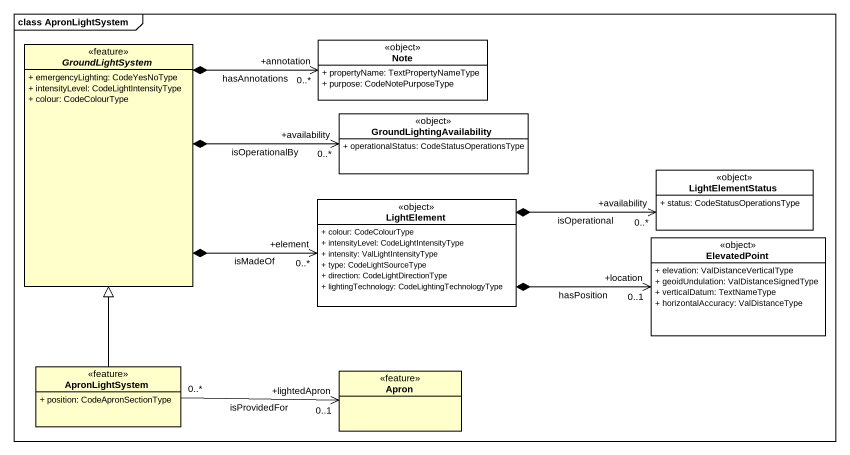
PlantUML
@startuml
mainframe class ApronLightSystem
hide circle
hide empty members
skinparam classAttributeIconSize 0
abstract class GroundLightSystem <<feature>> {
  + emergencyLighting: CodeYesNoType
  + intensityLevel: CodeLightIntensityType
  + colour: CodeColourType
}
class "Note" as Note_ <<object>> #FFFFFF {
  + propertyName: TextPropertyNameType
  + purpose: CodeNotePurposeType
}
class GroundLightingAvailability <<object>> #FFFFFF {
  + operationalStatus: CodeStatusOperationsType
}
class LightElementStatus <<object>> #FFFFFF {
  + status: CodeStatusOperationsType
}
class LightElement <<object>> #FFFFFF {
  + colour: CodeColourType
  + intensityLevel: CodeLightIntensityType
  + intensity: ValLightIntensityType
  + type: CodeLightSourceType
  + direction: CodeLightDirectionType
  + lightingTechnology: CodeLightingTechnologyType
}
class ElevatedPoint <<object>> #FFFFFF {
  + elevation: ValDistanceVerticalType
  + geoidUndulation: ValDistanceSignedType
  + verticalDatum: TextNameType
  + horizontalAccuracy: ValDistanceType
}
class ApronLightSystem <<feature>> {
  + position: CodeApronSectionType
}
class Apron <<feature>>
GroundLightSystem *-right-> "+annotation\n0..*" Note_ : hasAnnotations
GroundLightSystem *-right-> "+availability\n0..*" GroundLightingAvailability : isOperationalBy
GroundLightSystem *-right-> "+element\n0..*" LightElement : isMadeOf
LightElement *-right-> "+availability\n0..*" LightElementStatus : isOperational
LightElement *-right-> "+location\n0..1" ElevatedPoint : hasPosition
ApronLightSystem -up-|> GroundLightSystem
ApronLightSystem "0..*" -right-> "+lightedApron\n0..1" Apron : isProvidedFor
@enduml
